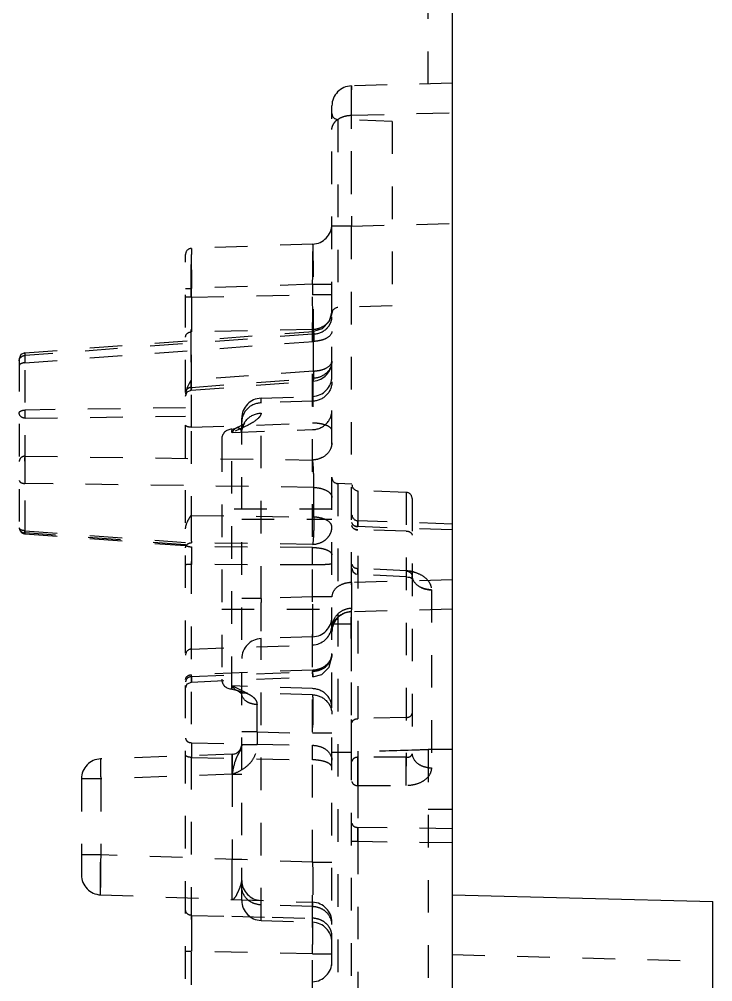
# Model space of a CAD drawing. Header units: millimetres. Extents: x -1265 to 1982, y -12197 to 1934.
# Drawn here: x -207.18 to -172.4, y -4689.1 to -4640.83 of the extents above; entities that cross this region are included whole.
import ezdxf

# ---------------------------------------------------------------- set-up
doc = ezdxf.new("R2010")
doc.units = ezdxf.units.MM
doc.header["$LTSCALE"] = 16.335
doc.linetypes.add('HIDDEN', pattern=[0.2, 0.1, -0.1])
doc.layers.get('0').update_dxf_attribs({"linetype": 'CONTINUOUS'})
doc.layers.add('DEFAULT_2', color=8, linetype='HIDDEN')

msp = doc.modelspace()

# ---------------------------------------------------------------- linework, layer by layer
at = {"color": 7, "linetype": 'Continuous'}
for p, q in [((-185.469, -4636.002), (-185.469, -4802.212)), ((-185.469, -4684.74), (-172.404, -4685.082)), ((-172.404, -4699.473), (-172.404, -4685.082))]:
    msp.add_line(p, q, dxfattribs=at)
at = {"layer": 'DEFAULT_2', "color": 8, "linetype": 'HIDDEN'}
for p, q in [((-186.669, -4644.069), (-186.669, -4633.927)), ((-185.469, -4644.038), (-190.52, -4644.17)), ((-191.499, -5050.931), (-191.499, -4645.175)), ((-190.52, -4645.641), (-185.469, -4645.509)), ((-190.52, -5044.903), (-190.52, -4645.641)), ((-191.208, -4645.852), (-191.208, -4655.288)), ((-188.484, -4645.947), (-191.208, -4645.852)), ((-188.484, -4645.947), (-188.484, -4655.193)), ((-190.52, -4651.203), (-191.499, -4651.203)), ((-190.52, -4651.203), (-185.469, -4651.07)), ((-192.469, -4652.107), (-198.544, -4652.319)), ((-198.835, -4764.094), (-198.835, -4652.62)), ((-198.835, -4654.328), (-198.544, -4654.328)), ((-192.469, -4654.116), (-198.544, -4654.328)), ((-198.544, -4654.765), (-198.544, -4654.328)), ((-192.469, -4654.116), (-192.469, -4654.642)), ((-192.469, -4654.116), (-191.499, -4654.116)), ((-198.544, -4654.765), (-198.835, -4654.765)), ((-198.544, -4654.765), (-192.469, -4654.642)), ((-191.499, -4654.642), (-192.469, -4654.642)), ((-188.484, -4655.193), (-191.208, -4655.288)), ((-206.898, -4657.556), (-192.43, -4656.486)), ((-192.469, -4656.624), (-206.886, -4657.691)), ((-192.469, -4656.382), (-198.544, -4656.504)), ((-198.544, -4659.291), (-198.544, -4656.504)), ((-192.469, -4800.734), (-192.469, -4656.382)), ((-192.469, -4656.624), (-192.43, -4656.486)), ((-206.902, -4658.057), (-192.416, -4656.986)), ((-192.416, -4658.473), (-192.416, -4656.986)), ((-206.886, -4657.691), (-206.897, -4657.556)), ((-206.886, -4666.591), (-206.886, -4657.691)), ((-207.177, -4657.857), (-207.177, -4666.331)), ((-192.416, -4658.473), (-198.56, -4658.927)), ((-198.556, -4659.428), (-192.43, -4658.974)), ((-198.544, -4659.291), (-192.469, -4658.842)), ((-192.469, -4658.842), (-192.43, -4658.974)), ((-198.835, -4659.728), (-198.752, -4659.52)), ((-198.752, -4659.52), (-198.556, -4659.428)), ((-198.544, -4659.291), (-198.556, -4659.428)), ((-195.051, -4659.833), (-192.469, -4659.743)), ((-195.051, -4669.884), (-195.051, -4659.833)), ((-192.469, -4659.982), (-195.051, -4660.069)), ((-198.835, -4660.318), (-206.902, -4660.427)), ((-206.886, -4660.838), (-198.835, -4660.729)), ((-198.544, -4661.293), (-192.469, -4661.081)), ((-196.021, -4685.026), (-196.021, -4660.839)), ((-195.91, -4661.153), (-195.865, -4661.095)), ((-198.544, -4764.397), (-198.544, -4661.293)), ((-196.524, -4661.391), (-196.31, -4661.343)), ((-196.524, -4674.421), (-196.524, -4661.392)), ((-196.506, -4661.547), (-192.469, -4661.411)), ((-196.31, -4661.343), (-196.31, -4661.343)), ((-197.026, -4661.896), (-197.026, -4673.917)), ((-206.886, -4662.74), (-192.469, -4662.935)), ((-192.416, -4664.307), (-206.902, -4664.111)), ((-192.416, -4664.307), (-192.416, -4665.794)), ((-191.208, -4664.113), (-191.208, -4788.783)), ((-190.494, -4664.138), (-191.208, -4664.113)), ((-190.203, -4664.475), (-190.203, -4677.846)), ((-187.77, -4664.56), (-190.203, -4664.475)), ((-187.77, -4664.56), (-187.77, -4677.846)), ((-187.479, -4664.863), (-187.479, -4677.664)), ((-191.499, -4665.394), (-197.026, -4665.394)), ((-198.56, -4665.711), (-192.416, -4665.794)), ((-196.021, -4665.897), (-191.499, -4665.897)), ((-185.469, -4666.148), (-190.203, -4665.983)), ((-206.902, -4666.481), (-198.835, -4667.077)), ((-190.203, -4666.204), (-190.203, -4666.277)), ((-185.469, -4666.442), (-190.203, -4666.277)), ((-187.77, -4666.497), (-190.203, -4666.437)), ((-206.886, -4666.591), (-206.898, -4666.631)), ((-206.898, -4666.631), (-198.835, -4667.228)), ((-198.835, -4667.187), (-206.886, -4666.591)), ((-192.469, -4667.164), (-198.544, -4667.082)), ((-192.469, -4667.32), (-198.544, -4667.285)), ((-192.469, -4668.199), (-198.544, -4668.172)), ((-190.207, -4668.668), (-190.203, -4668.373)), ((-190.207, -4668.668), (-190.203, -4668.373)), ((-190.203, -4668.373), (-190.207, -4668.633)), ((-190.203, -4668.373), (-190.207, -4668.633)), ((-187.77, -4668.494), (-190.203, -4668.373)), ((-190.207, -4668.633), (-190.207, -4668.668)), ((-190.207, -4668.633), (-190.207, -4668.668)), ((-187.784, -4668.787), (-190.207, -4668.667)), ((-187.77, -4668.494), (-187.784, -4668.787)), ((-187.45, -4668.872), (-187.479, -4668.738)), ((-190.52, -4669.08), (-190.522, -4669.638)), ((-185.469, -4668.948), (-190.52, -4669.08)), ((-192.469, -4669.794), (-195.051, -4669.884)), ((-191.499, -4669.794), (-192.469, -4669.794)), ((-186.509, -4669.448), (-186.509, -4678.374)), ((-195.051, -4669.884), (-196.021, -4669.884)), ((-197.026, -4670.419), (-191.499, -4670.419)), ((-185.469, -4670.419), (-190.552, -4670.552)), ((-190.494, -4671.173), (-191.499, -4671.173)), ((-192.469, -4671.803), (-195.051, -4671.893)), ((-191.514, -4671.38), (-191.514, -4671.379)), ((-198.544, -4672.419), (-192.469, -4672.207)), ((-195.051, -4686.03), (-195.051, -4671.893)), ((-191.636, -4673.32), (-191.499, -4672.813)), ((-198.546, -4674.06), (-198.544, -4673.702)), ((-192.469, -4673.468), (-198.544, -4673.702)), ((-198.544, -4673.799), (-192.469, -4673.548)), ((-192.469, -4673.468), (-192.462, -4673.817)), ((-192.462, -4673.817), (-192.469, -4673.548)), ((-198.835, -4674.37), (-198.75, -4674.159)), ((-198.75, -4674.159), (-198.546, -4674.069)), ((-198.544, -4673.799), (-198.546, -4674.041)), ((-198.546, -4674.069), (-192.462, -4673.817)), ((-196.524, -4674.422), (-196.289, -4674.48)), ((-192.469, -4674.402), (-196.506, -4674.266)), ((-196.289, -4674.48), (-196.288, -4674.48)), ((-196.288, -4674.48), (-196.165, -4674.548)), ((-196.288, -4674.48), (-196.232, -4674.503)), ((-196.165, -4674.548), (-196.232, -4674.503)), ((-196.164, -4674.549), (-196.165, -4674.548)), ((-192.469, -4674.711), (-195.792, -4674.623)), ((-187.77, -4675.849), (-190.203, -4675.909)), ((-195.245, -4676.568), (-196.021, -4676.568)), ((-195.245, -4676.568), (-195.245, -4677.211)), ((-195.245, -4676.568), (-192.469, -4676.641)), ((-198.544, -4677.113), (-192.469, -4677.242)), ((-191.499, -4676.641), (-192.469, -4676.641)), ((-196.021, -4677.211), (-195.245, -4677.211)), ((-191.499, -4677.584), (-190.52, -4677.584)), ((-185.469, -4677.452), (-186.669, -4677.452)), ((-186.669, -4677.467), (-186.669, -4697.452)), ((-196.506, -4677.693), (-203.091, -4677.923)), ((-198.544, -4677.849), (-192.469, -4677.974)), ((-187.77, -4677.846), (-190.203, -4677.846)), ((-204.061, -4678.927), (-204.061, -4683.74)), ((-203.091, -4678.927), (-204.061, -4678.927)), ((-196.506, -4678.697), (-203.091, -4678.927)), ((-203.091, -4678.927), (-203.091, -4682.736)), ((-196.506, -4678.697), (-196.506, -4682.966)), ((-196.506, -4678.697), (-196.021, -4678.697)), ((-190.203, -4679.266), (-190.203, -4681.363)), ((-190.203, -4679.266), (-187.77, -4679.266)), ((-186.669, -4680.452), (-185.469, -4680.452)), ((-185.469, -4681.431), (-190.203, -4681.363)), ((-190.203, -4682.073), (-190.494, -4682.073)), ((-190.203, -4682.073), (-190.203, -4770.823)), ((-185.469, -4682.141), (-190.203, -4682.073)), ((-203.091, -4682.736), (-204.061, -4682.736)), ((-192.469, -4683.107), (-203.091, -4682.736)), ((-196.021, -4682.966), (-196.506, -4682.966)), ((-192.469, -4683.107), (-191.499, -4683.107)), ((-203.091, -4684.745), (-192.469, -4685.116)), ((-192.469, -4685.336), (-195.051, -4685.248)), ((-198.544, -4685.773), (-196.518, -4685.821)), ((-196.518, -4685.821), (-194.493, -4685.869)), ((-195.051, -4686.03), (-192.469, -4686.121)), ((-194.493, -4685.869), (-192.469, -4685.917)), ((-198.835, -4687.572), (-198.544, -4687.572)), ((-192.469, -4687.703), (-198.544, -4687.572)), ((-192.469, -4687.703), (-191.499, -4687.703)), ((-185.469, -4687.739), (-172.404, -4688.081))]:
    msp.add_line(p, q, dxfattribs=at)
for points in [[(-191.499, -4655.484), (-191.631, -4655.982), (-191.993, -4656.349), (-192.43, -4656.486)], [(-206.892, -4657.556), (-207.094, -4657.65), (-207.177, -4657.857)], [(-195.865, -4661.095), (-195.868, -4661.097), (-196.025, -4661.198), (-196.31, -4661.343)], [(-196.021, -4661.545), (-196.016, -4661.453), (-195.91, -4661.153)], [(-190.494, -4668.366), (-190.444, -4668.532), (-190.312, -4668.643), (-190.207, -4668.667)], [(-187.79, -4668.787), (-187.555, -4668.832), (-187.471, -4668.872)], [(-187.784, -4668.787), (-187.608, -4668.815), (-187.455, -4668.882), (-187.434, -4668.899)], [(-187.434, -4668.899), (-187.441, -4668.888), (-187.477, -4668.774), (-187.479, -4668.738)], [(-187.471, -4668.872), (-187.438, -4668.895), (-187.45, -4668.872)], [(-191.491, -4671.276), (-191.491, -4671.276), (-191.492, -4671.283), (-191.5, -4671.311), (-191.514, -4671.379)], [(-191.499, -4671.343), (-191.498, -4671.325), (-191.496, -4671.308), (-191.494, -4671.294), (-191.492, -4671.283), (-191.491, -4671.277), (-191.491, -4671.276)], [(-192.462, -4673.817), (-192.01, -4673.689), (-191.636, -4673.32)], [(-196.164, -4674.549), (-196.133, -4674.567), (-196.047, -4674.629), (-196.024, -4674.653)], [(-196.024, -4674.653), (-196.02, -4674.66), (-196.02, -4674.659)], [(-196.02, -4674.659), (-196.021, -4674.655), (-196.021, -4674.656)]]:
    msp.add_lwpolyline(points, dxfattribs=at)
for centre, radius, start, end in [((-190.494, -4645.175), 1.005, 91.5, 179.9991), ((-191.197, -4645.551), 0.301, 180, 268), ((-192.504, -4651.102), 1.005, 272, 0), ((-198.534, -4652.62), 0.301, 92, 179.9987), ((4.785, -4652.881), 203.334, 180.00752, 180.19112), ((155.209, -4652.461), 353.758, 180.17782, 180.30234), ((-191.197, -4655.59), 0.301, 92, 180), ((71.292, -4655.751), 269.838, 179.93601, 180.06399), ((-86.329, -4655.928), 112.217, 180.06391, 180.29445), ((-192.504, -4657.972), 1.005, 274.2314, 0), ((-192.504, -4658.738), 1.005, 272, 0), ((-195.016, -4660.837), 1.005, 92, 180), ((-196.524, -4661.894), 0.502, 90, 180), ((-173.714, -4663.744), 33.189, 178.9028, 180.6342), ((-186.352, -4663.52), 20.55, 178.5335, 178.8523), ((-191.197, -4663.812), 0.301, 180, 268), ((-190.192, -4664.174), 0.301, 180, 268), ((-187.78, -4664.861), 0.301, 0, 88), ((-165.24, -4666.077), 33.322, 179.3707, 181.0966), ((-190.192, -4665.681), 0.301, 180, 268), ((-149.594, -4665.995), 40.61, 180.1729, 180.2946), ((168.259, -4667.728), 366.804, 179.93074, 180.06926), ((-298.302, -4667.759), 105.834, 359.76194, 0.23803), ((-187.861, -4670.327), 1.835, 77.799, 87.17), ((-187.846, -4670.257), 1.764, 74.264, 77.7989), ((-192.504, -4670.798), 1.005, 272, 0), ((-190.494, -4671.556), 1.005, 91.5, 179.9991), ((-190.477, -4671.583), 1.058, 143.6466, 158.2542), ((-192.504, -4671.202), 1.005, 272, 349.8531), ((-195.016, -4672.897), 1.005, 92, 180), ((879.189, -4672.559), 1069.72, 179.964415, 180.152733), ((-198.534, -4672.72), 0.301, 92, 180), ((-196.524, -4673.919), 0.502, 180, 270), ((68.53, -4677.481), 267.074, 179.92101, 180.07899), ((-196.524, -4677.191), 0.502, 272, 0), ((-260.825, -4677.608), 68.357, 359.69351, 0.3066), ((-181.404, -4877.119), 199.721, 91.51047, 91.74444), ((-203.056, -4678.927), 1.005, 92, 180), ((-249.395, -4677.773), 52.897, 358.9995, 359.5439), ((-138.133, -4678.616), 52.074, 180.2201, 180.4973), ((-154.957, -4678.764), 35.249, 180.494, 180.8165), ((-133.748, -4681.683), 56.455, 179.6748, 180.132), ((-98.63, -4681.675), 91.574, 180.08633, 180.24883), ((-409.003, -4684.827), 212.505, 0.29464, 0.50181), ((-203.056, -4683.74), 1.005, 180, 268), ((-195.016, -4684.021), 1.005, 180, 268), ((-195.016, -4685.026), 1.005, 180, 268), ((-192.504, -4686.12), 1.005, 0, 88), ((-192.504, -4687.125), 1.005, 0, 88), ((149.454, -4686.438), 348, 180.06744, 180.18672), ((-310.371, -4686.47), 117.909, 359.40087, 359.74962), ((-192.504, -4688.099), 1.005, 272, 0)]:
    msp.add_arc(centre, radius, start, end, dxfattribs=at)
for points, knots in [([(-190.52, -4644.17), (-190.523, -4644.17), (-190.519, -4644.188), (-190.525, -4644.207), (-190.523, -4644.253), (-190.525, -4644.31), (-190.526, -4644.387), (-190.527, -4644.52), (-190.528, -4644.726), (-190.53, -4645.02), (-190.53, -4645.374), (-190.531, -4645.784), (-190.531, -4646.431), (-190.53, -4647.346), (-190.528, -4648.546), (-190.525, -4649.849), (-190.522, -4650.746), (-190.52, -4651.203)], [0, 0, 0, 0, 0.001225, 0.004852, 0.010871, 0.019263, 0.030009, 0.043091, 0.07616, 0.118123, 0.168554, 0.227018, 0.292941, 0.44443, 0.617283, 0.80508, 1, 1, 1, 1]), ([(-190.522, -4644.843), (-190.522, -4644.746), (-190.522, -4644.611), (-190.522, -4644.444), (-190.523, -4644.348), (-190.52, -4644.275), (-190.524, -4644.217), (-190.516, -4644.193), (-190.524, -4644.17), (-190.52, -4644.17)], [0, 0, 0, 0, 0.431852, 0.60385, 0.745589, 0.856412, 0.935949, 0.983904, 1, 1, 1, 1]), ([(-190.52, -4645.641), (-190.52, -4645.567), (-190.521, -4645.301), (-190.522, -4645.034), (-190.522, -4644.843)], [0, 0, 0, 0, 0.280946, 1, 1, 1, 1]), ([(-191.009, -4645.742), (-190.972, -4645.726), (-190.814, -4645.67), (-190.646, -4645.644), (-190.52, -4645.641)], [0, 0, 0, 0, 0.243842, 1, 1, 1, 1]), ([(-191.499, -4646.352), (-191.499, -4646.255), (-191.433, -4646.045), (-191.277, -4645.898), (-191.186, -4645.837)], [0, 0, 0, 0, 0.469384, 1, 1, 1, 1]), ([(-198.544, -4661.293), (-198.546, -4660.781), (-198.548, -4659.738), (-198.55, -4658.178), (-198.552, -4656.658), (-198.553, -4655.458), (-198.552, -4654.585), (-198.552, -4654.019), (-198.551, -4653.525), (-198.55, -4653.111), (-198.55, -4652.818), (-198.548, -4652.629), (-198.548, -4652.52), (-198.546, -4652.438), (-198.549, -4652.372), (-198.541, -4652.346), (-198.548, -4652.318), (-198.544, -4652.319)], [0, 0, 0, 0, 0.171212, 0.348644, 0.521397, 0.679438, 0.749903, 0.813256, 0.868533, 0.914899, 0.951721, 0.966361, 0.978403, 0.987816, 0.994571, 0.998641, 1, 1, 1, 1]), ([(-198.544, -4652.319), (-198.548, -4652.319), (-198.542, -4652.34), (-198.549, -4652.361), (-198.546, -4652.413), (-198.548, -4652.477), (-198.548, -4652.562), (-198.549, -4652.707), (-198.549, -4652.824), (-198.549, -4652.907)], [0, 0, 0, 0, 0.016655, 0.065934, 0.147263, 0.260028, 0.403403, 0.575753, 1, 1, 1, 1]), ([(-192.469, -4652.107), (-192.464, -4652.107), (-192.467, -4652.133), (-192.46, -4652.16), (-192.46, -4652.226), (-192.457, -4652.308), (-192.455, -4652.417), (-192.451, -4652.606), (-192.448, -4652.898), (-192.445, -4653.312), (-192.443, -4653.806), (-192.441, -4654.372), (-192.441, -4655.244), (-192.443, -4656.445), (-192.448, -4657.965), (-192.457, -4659.525), (-192.464, -4660.568), (-192.469, -4661.081)], [0, 0, 0, 0, 0.001405, 0.005504, 0.012281, 0.0217, 0.033723, 0.048311, 0.085027, 0.131437, 0.186744, 0.250052, 0.320468, 0.478545, 0.651336, 0.828644, 1, 1, 1, 1]), ([(-192.469, -4654.116), (-192.466, -4653.985), (-192.462, -4653.729), (-192.458, -4653.356), (-192.455, -4653.013), (-192.454, -4652.713), (-192.454, -4652.495), (-192.456, -4652.351), (-192.458, -4652.267), (-192.46, -4652.202), (-192.461, -4652.15), (-192.466, -4652.127), (-192.465, -4652.107), (-192.469, -4652.107)], [0, 0, 0, 0, 0.195029, 0.382608, 0.555677, 0.707173, 0.830716, 0.880818, 0.922644, 0.955823, 0.979989, 0.99479, 1, 1, 1, 1]), ([(-198.544, -4654.765), (-198.544, -4654.823), (-198.545, -4655.051), (-198.546, -4655.28), (-198.546, -4655.45)], [0, 0, 0, 0, 0.255331, 1, 1, 1, 1]), ([(-192.469, -4656.382), (-192.467, -4656.275), (-192.461, -4655.696), (-192.464, -4655.116), (-192.469, -4654.642)], [0, 0, 0, 0, 0.18352, 1, 1, 1, 1]), ([(-192.469, -4656.382), (-192.346, -4656.378), (-192.097, -4656.325), (-191.678, -4656.095), (-191.499, -4655.734), (-191.499, -4655.512)], [0, 0, 0, 0, 0.261083, 0.528411, 1, 1, 1, 1]), ([(-191.636, -4656.19), (-191.614, -4656.156), (-191.539, -4656.022), (-191.499, -4655.867), (-191.499, -4655.754)], [0, 0, 0, 0, 0.265784, 1, 1, 1, 1]), ([(-192.469, -4656.624), (-192.228, -4656.617), (-191.892, -4656.5), (-191.68, -4656.256), (-191.636, -4656.19)], [0, 0, 0, 0, 0.752709, 1, 1, 1, 1]), ([(-198.835, -4656.765), (-198.835, -4656.699), (-198.764, -4656.556), (-198.618, -4656.507), (-198.544, -4656.504)], [0, 0, 0, 0, 0.475055, 1, 1, 1, 1]), ([(-192.43, -4656.487), (-192.418, -4656.485), (-192.416, -4656.556), (-192.407, -4656.629), (-192.41, -4656.798), (-192.413, -4656.916), (-192.416, -4656.986)], [0, 0, 0, 0, 0.068882, 0.268783, 0.586202, 1, 1, 1, 1]), ([(-191.499, -4656.485), (-191.499, -4656.629), (-191.732, -4656.842), (-192.075, -4656.946), (-192.301, -4656.98), (-192.416, -4656.986)], [0, 0, 0, 0, 0.391205, 0.686136, 1, 1, 1, 1]), ([(-207.177, -4657.952), (-207.177, -4657.931), (-207.163, -4657.841), (-207.096, -4657.764), (-207.035, -4657.731)], [0, 0, 0, 0, 0.231232, 1, 1, 1, 1]), ([(-206.898, -4657.556), (-206.9, -4657.556), (-206.898, -4657.574), (-206.903, -4657.594), (-206.902, -4657.639), (-206.904, -4657.724), (-206.903, -4657.867), (-206.902, -4657.988), (-206.902, -4658.057)], [0, 0, 0, 0, 0.017653, 0.068899, 0.15299, 0.268905, 0.588277, 1, 1, 1, 1]), ([(-206.902, -4658.057), (-206.937, -4658.059), (-207.036, -4658.071), (-207.177, -4658.135), (-207.177, -4658.207)], [0, 0, 0, 0, 0.32677, 1, 1, 1, 1]), ([(-192.416, -4658.473), (-192.296, -4658.467), (-192.069, -4658.434), (-191.728, -4658.325), (-191.499, -4658.115), (-191.499, -4657.972)], [0, 0, 0, 0, 0.325143, 0.611547, 1, 1, 1, 1]), ([(-191.499, -4657.972), (-191.499, -4658.12), (-191.596, -4658.432), (-191.841, -4658.642), (-191.981, -4658.715)], [0, 0, 0, 0, 0.484004, 1, 1, 1, 1]), ([(-192.43, -4658.974), (-192.426, -4658.974), (-192.42, -4658.959), (-192.414, -4658.918), (-192.409, -4658.817), (-192.41, -4658.664), (-192.413, -4658.541), (-192.416, -4658.473)], [0, 0, 0, 0, 0.022471, 0.07502, 0.274697, 0.591721, 1, 1, 1, 1]), ([(-198.56, -4658.927), (-198.594, -4658.983), (-198.724, -4659.198), (-198.835, -4659.445), (-198.835, -4659.634)], [0, 0, 0, 0, 0.256777, 1, 1, 1, 1]), ([(-198.556, -4659.427), (-198.559, -4659.427), (-198.557, -4659.409), (-198.561, -4659.391), (-198.561, -4659.345), (-198.563, -4659.261), (-198.562, -4659.118), (-198.561, -4658.996), (-198.56, -4658.927)], [0, 0, 0, 0, 0.016253, 0.066357, 0.150714, 0.267188, 0.585647, 1, 1, 1, 1]), ([(-191.499, -4659.017), (-191.499, -4659.259), (-191.712, -4659.769), (-192.219, -4659.974), (-192.469, -4659.982)], [0, 0, 0, 0, 0.493104, 1, 1, 1, 1]), ([(-195.051, -4660.069), (-195.301, -4660.077), (-195.808, -4660.282), (-196.021, -4660.791), (-196.021, -4661.034)], [0, 0, 0, 0, 0.506896, 1, 1, 1, 1]), ([(-207.177, -4660.577), (-207.177, -4660.557), (-207.15, -4660.499), (-207.045, -4660.445), (-206.954, -4660.429), (-206.902, -4660.427)], [0, 0, 0, 0, 0.174433, 0.531024, 1, 1, 1, 1]), ([(-206.886, -4660.838), (-206.959, -4660.836), (-207.105, -4660.787), (-207.177, -4660.644), (-207.177, -4660.577)], [0, 0, 0, 0, 0.524953, 1, 1, 1, 1]), ([(-206.902, -4660.427), (-206.905, -4660.503), (-206.903, -4660.64), (-206.896, -4660.777), (-206.886, -4660.838)], [0, 0, 0, 0, 0.554243, 1, 1, 1, 1]), ([(-195.051, -4660.582), (-195.051, -4660.678), (-195.209, -4660.891), (-195.705, -4661.206), (-196.173, -4661.406), (-196.506, -4661.547)], [0, 0, 0, 0, 0.161075, 0.395174, 1, 1, 1, 1]), ([(-196.021, -4661.547), (-196.021, -4661.304), (-195.808, -4660.795), (-195.301, -4660.59), (-195.051, -4660.582)], [0, 0, 0, 0, 0.493106, 1, 1, 1, 1]), ([(-192.469, -4661.411), (-192.219, -4661.403), (-191.712, -4661.198), (-191.499, -4660.689), (-191.499, -4660.446)], [0, 0, 0, 0, 0.506896, 1, 1, 1, 1]), ([(-198.544, -4661.293), (-198.614, -4661.292), (-198.712, -4661.286), (-198.835, -4661.219), (-198.835, -4661.18)], [0, 0, 0, 0, 0.644326, 1, 1, 1, 1]), ([(-191.499, -4661.457), (-191.499, -4661.406), (-191.585, -4661.283), (-191.805, -4661.175), (-192.115, -4661.103), (-192.348, -4661.082), (-192.469, -4661.081)], [0, 0, 0, 0, 0.140548, 0.363098, 0.669193, 1, 1, 1, 1]), ([(-196.524, -4661.392), (-196.523, -4661.405), (-196.524, -4661.457), (-196.533, -4661.509), (-196.533, -4661.548)], [0, 0, 0, 0, 0.250608, 1, 1, 1, 1]), ([(-196.31, -4661.343), (-196.328, -4661.352), (-196.414, -4661.408), (-196.475, -4661.494), (-196.517, -4661.564)], [0, 0, 0, 0, 0.194126, 1, 1, 1, 1]), ([(-196.163, -4661.338), (-196.196, -4661.325), (-196.25, -4661.32), (-196.296, -4661.337), (-196.308, -4661.343)], [0, 0, 0, 0, 0.726548, 1, 1, 1, 1]), ([(-191.499, -4662.065), (-191.499, -4662.208), (-191.595, -4662.513), (-191.83, -4662.726), (-191.971, -4662.801)], [0, 0, 0, 0, 0.472992, 1, 1, 1, 1]), ([(-206.886, -4662.74), (-206.959, -4662.743), (-207.105, -4662.792), (-207.177, -4662.935), (-207.177, -4663.001)], [0, 0, 0, 0, 0.524945, 1, 1, 1, 1]), ([(-206.895, -4662.994), (-206.894, -4662.97), (-206.892, -4662.885), (-206.889, -4662.8), (-206.886, -4662.74)], [0, 0, 0, 0, 0.290938, 1, 1, 1, 1]), ([(-191.971, -4662.801), (-192.01, -4662.822), (-192.167, -4662.893), (-192.34, -4662.931), (-192.469, -4662.935)], [0, 0, 0, 0, 0.257093, 1, 1, 1, 1]), ([(-192.416, -4664.307), (-192.406, -4664.053), (-192.411, -4663.595), (-192.434, -4663.136), (-192.469, -4662.935)], [0, 0, 0, 0, 0.554835, 1, 1, 1, 1]), ([(-207.177, -4663.961), (-207.177, -4663.98), (-207.15, -4664.038), (-207.046, -4664.093), (-206.954, -4664.109), (-206.902, -4664.111)], [0, 0, 0, 0, 0.167875, 0.532483, 1, 1, 1, 1]), ([(-192.416, -4664.307), (-192.265, -4664.314), (-191.988, -4664.358), (-191.722, -4664.477), (-191.627, -4664.564)], [0, 0, 0, 0, 0.540093, 1, 1, 1, 1]), ([(-191.627, -4664.564), (-191.607, -4664.582), (-191.543, -4664.649), (-191.499, -4664.742), (-191.499, -4664.808)], [0, 0, 0, 0, 0.291935, 1, 1, 1, 1]), ([(-192.416, -4665.794), (-192.406, -4666.048), (-192.411, -4666.505), (-192.434, -4666.964), (-192.469, -4667.164)], [0, 0, 0, 0, 0.554626, 1, 1, 1, 1]), ([(-191.952, -4665.875), (-191.987, -4665.863), (-192.139, -4665.82), (-192.296, -4665.799), (-192.416, -4665.794)], [0, 0, 0, 0, 0.238085, 1, 1, 1, 1]), ([(-191.499, -4666.295), (-191.499, -4666.252), (-191.561, -4666.038), (-191.788, -4665.928), (-191.952, -4665.875)], [0, 0, 0, 0, 0.196688, 1, 1, 1, 1]), ([(-190.203, -4666.277), (-190.203, -4666.235), (-190.203, -4666.163), (-190.204, -4666.079), (-190.203, -4666.03), (-190.205, -4666.004), (-190.201, -4665.993), (-190.204, -4665.982), (-190.203, -4665.983)], [0, 0, 0, 0, 0.422933, 0.737063, 0.850283, 0.93265, 0.982951, 1, 1, 1, 1]), ([(-207.177, -4666.331), (-207.177, -4666.397), (-207.105, -4666.54), (-206.96, -4666.589), (-206.886, -4666.591)], [0, 0, 0, 0, 0.474599, 1, 1, 1, 1]), ([(-206.902, -4666.481), (-206.937, -4666.479), (-207.037, -4666.468), (-207.177, -4666.403), (-207.177, -4666.331)], [0, 0, 0, 0, 0.332597, 1, 1, 1, 1]), ([(-207.152, -4666.45), (-207.131, -4666.499), (-207.06, -4666.589), (-206.952, -4666.627), (-206.898, -4666.631)], [0, 0, 0, 0, 0.499084, 1, 1, 1, 1]), ([(-206.898, -4666.631), (-206.901, -4666.631), (-206.901, -4666.611), (-206.904, -4666.587), (-206.903, -4666.537), (-206.902, -4666.501), (-206.902, -4666.481)], [0, 0, 0, 0, 0.073546, 0.273532, 0.591069, 1, 1, 1, 1]), ([(-191.628, -4666.721), (-191.607, -4666.689), (-191.534, -4666.558), (-191.499, -4666.406), (-191.499, -4666.295)], [0, 0, 0, 0, 0.256283, 1, 1, 1, 1]), ([(-190.203, -4666.277), (-190.275, -4666.275), (-190.408, -4666.245), (-190.494, -4666.12), (-190.494, -4666.064)], [0, 0, 0, 0, 0.559158, 1, 1, 1, 1]), ([(-190.203, -4666.437), (-190.275, -4666.435), (-190.408, -4666.405), (-190.494, -4666.281), (-190.494, -4666.224)], [0, 0, 0, 0, 0.559176, 1, 1, 1, 1]), ([(-187.77, -4666.497), (-187.698, -4666.499), (-187.564, -4666.529), (-187.479, -4666.653), (-187.479, -4666.71)], [0, 0, 0, 0, 0.559176, 1, 1, 1, 1]), ([(-198.556, -4666.715), (-198.555, -4666.751), (-198.552, -4666.874), (-198.549, -4666.996), (-198.544, -4667.082)], [0, 0, 0, 0, 0.296076, 1, 1, 1, 1]), ([(-191.981, -4667.038), (-191.945, -4667.019), (-191.808, -4666.937), (-191.692, -4666.82), (-191.628, -4666.721)], [0, 0, 0, 0, 0.257947, 1, 1, 1, 1]), ([(-198.835, -4667.343), (-198.835, -4667.323), (-198.821, -4667.233), (-198.755, -4667.155), (-198.694, -4667.123)], [0, 0, 0, 0, 0.231226, 1, 1, 1, 1]), ([(-198.835, -4667.172), (-198.835, -4667.211), (-198.712, -4667.278), (-198.614, -4667.284), (-198.544, -4667.285)], [0, 0, 0, 0, 0.355494, 1, 1, 1, 1]), ([(-192.469, -4667.32), (-192.348, -4667.321), (-192.115, -4667.342), (-191.805, -4667.413), (-191.585, -4667.522), (-191.499, -4667.644), (-191.499, -4667.696)], [0, 0, 0, 0, 0.330807, 0.636907, 0.859446, 1, 1, 1, 1]), ([(-198.544, -4668.172), (-198.58, -4668.172), (-198.647, -4668.174), (-198.744, -4668.174), (-198.792, -4668.186), (-198.835, -4668.184), (-198.835, -4668.192)], [0, 0, 0, 0, 0.371152, 0.705524, 0.922168, 1, 1, 1, 1]), ([(-191.499, -4668.136), (-191.499, -4668.143), (-191.533, -4668.151), (-191.578, -4668.161), (-191.671, -4668.172), (-191.79, -4668.181), (-191.94, -4668.188), (-192.169, -4668.196), (-192.348, -4668.199), (-192.469, -4668.199)], [0, 0, 0, 0, 0.021961, 0.078321, 0.169537, 0.294798, 0.451321, 0.629007, 1, 1, 1, 1]), ([(-190.494, -4668.16), (-190.494, -4668.217), (-190.408, -4668.341), (-190.275, -4668.372), (-190.203, -4668.373)], [0, 0, 0, 0, 0.440842, 1, 1, 1, 1]), ([(-190.452, -4668.267), (-190.459, -4668.259), (-190.481, -4668.227), (-190.494, -4668.188), (-190.494, -4668.16)], [0, 0, 0, 0, 0.274315, 1, 1, 1, 1]), ([(-190.452, -4668.267), (-190.459, -4668.259), (-190.481, -4668.227), (-190.494, -4668.188), (-190.494, -4668.16)], [0, 0, 0, 0, 0.274315, 1, 1, 1, 1]), ([(-187.77, -4668.494), (-187.605, -4668.502), (-187.288, -4668.559), (-186.876, -4668.765), (-186.585, -4669.069), (-186.509, -4669.327), (-186.509, -4669.448)], [0, 0, 0, 0, 0.286945, 0.554195, 0.790218, 1, 1, 1, 1]), ([(-187.77, -4668.494), (-187.732, -4668.499), (-187.608, -4668.532), (-187.479, -4668.645), (-187.479, -4668.738)], [0, 0, 0, 0, 0.291639, 1, 1, 1, 1]), ([(-186.509, -4669.448), (-186.632, -4669.445), (-186.875, -4669.401), (-187.273, -4669.231), (-187.479, -4668.927), (-187.479, -4668.738)], [0, 0, 0, 0, 0.284232, 0.563384, 1, 1, 1, 1]), ([(-190.985, -4669.172), (-191.129, -4669.229), (-191.378, -4669.385), (-191.499, -4669.665), (-191.499, -4669.79)], [0, 0, 0, 0, 0.553644, 1, 1, 1, 1]), ([(-190.52, -4669.08), (-190.558, -4669.081), (-190.716, -4669.091), (-190.873, -4669.129), (-190.985, -4669.172)], [0, 0, 0, 0, 0.242117, 1, 1, 1, 1]), ([(-187.007, -4669.338), (-186.889, -4669.389), (-186.72, -4669.434), (-186.55, -4669.447), (-186.509, -4669.448)], [0, 0, 0, 0, 0.756723, 1, 1, 1, 1]), ([(-192.469, -4671.803), (-192.465, -4671.802), (-192.466, -4671.783), (-192.461, -4671.76), (-192.46, -4671.708), (-192.457, -4671.644), (-192.456, -4671.559), (-192.454, -4671.414), (-192.454, -4671.196), (-192.455, -4670.895), (-192.458, -4670.552), (-192.462, -4670.18), (-192.466, -4669.924), (-192.469, -4669.794)], [0, 0, 0, 0, 0.00516, 0.019693, 0.043567, 0.076624, 0.118631, 0.16911, 0.293336, 0.444712, 0.617555, 0.805428, 1, 1, 1, 1]), ([(-190.522, -4669.638), (-190.522, -4669.716), (-190.522, -4669.961), (-190.522, -4670.207), (-190.522, -4670.374)], [0, 0, 0, 0, 0.317703, 1, 1, 1, 1]), ([(-195.051, -4669.884), (-195.054, -4670.015), (-195.058, -4670.271), (-195.062, -4670.643), (-195.065, -4670.986), (-195.066, -4671.286), (-195.066, -4671.504), (-195.064, -4671.648), (-195.062, -4671.733), (-195.06, -4671.797), (-195.059, -4671.85), (-195.054, -4671.872), (-195.055, -4671.893), (-195.051, -4671.893)], [0, 0, 0, 0, 0.195028, 0.382608, 0.555676, 0.707172, 0.830714, 0.880816, 0.922642, 0.955822, 0.979988, 0.994788, 1, 1, 1, 1]), ([(-190.522, -4670.374), (-190.56, -4670.375), (-190.72, -4670.39), (-190.876, -4670.443), (-190.985, -4670.5)], [0, 0, 0, 0, 0.238211, 1, 1, 1, 1]), ([(-190.552, -4670.552), (-190.588, -4670.553), (-190.737, -4670.566), (-190.883, -4670.614), (-190.984, -4670.665)], [0, 0, 0, 0, 0.241987, 1, 1, 1, 1]), ([(-190.522, -4670.374), (-190.522, -4670.4), (-190.522, -4670.444), (-190.539, -4670.505), (-190.538, -4670.529), (-190.555, -4670.552), (-190.552, -4670.552)], [0, 0, 0, 0, 0.43376, 0.745559, 0.936207, 1, 1, 1, 1]), ([(-190.53, -4671.895), (-190.53, -4671.792), (-190.53, -4671.6), (-190.529, -4671.331), (-190.528, -4671.1), (-190.527, -4670.909), (-190.525, -4670.76), (-190.525, -4670.661), (-190.523, -4670.605), (-190.523, -4670.575), (-190.52, -4670.563), (-190.522, -4670.551), (-190.52, -4670.551)], [0, 0, 0, 0, 0.22832, 0.429121, 0.60126, 0.743594, 0.855105, 0.935266, 0.963466, 0.983679, 0.995862, 1, 1, 1, 1]), ([(-191.514, -4671.379), (-191.514, -4671.376), (-191.502, -4671.367), (-191.499, -4671.353), (-191.499, -4671.343)], [0, 0, 0, 0, 0.298614, 1, 1, 1, 1]), ([(-191.499, -4671.556), (-191.499, -4671.532), (-191.5, -4671.473), (-191.509, -4671.414), (-191.514, -4671.38)], [0, 0, 0, 0, 0.411735, 1, 1, 1, 1]), ([(-192.469, -4673.468), (-192.346, -4673.465), (-192.099, -4673.414), (-191.685, -4673.199), (-191.499, -4672.852), (-191.499, -4672.638)], [0, 0, 0, 0, 0.2663, 0.536269, 1, 1, 1, 1]), ([(-191.499, -4672.679), (-191.499, -4672.821), (-191.595, -4673.126), (-191.83, -4673.339), (-191.971, -4673.414)], [0, 0, 0, 0, 0.472992, 1, 1, 1, 1]), ([(-198.835, -4673.949), (-198.835, -4673.885), (-198.76, -4673.747), (-198.617, -4673.705), (-198.544, -4673.702)], [0, 0, 0, 0, 0.465217, 1, 1, 1, 1]), ([(-191.971, -4673.414), (-192.01, -4673.435), (-192.167, -4673.506), (-192.34, -4673.544), (-192.469, -4673.548)], [0, 0, 0, 0, 0.257093, 1, 1, 1, 1]), ([(-196.533, -4674.268), (-196.533, -4674.307), (-196.524, -4674.357), (-196.523, -4674.408), (-196.524, -4674.421)], [0, 0, 0, 0, 0.749438, 1, 1, 1, 1]), ([(-196.521, -4674.251), (-196.502, -4674.278), (-196.436, -4674.364), (-196.357, -4674.444), (-196.289, -4674.48)], [0, 0, 0, 0, 0.301765, 1, 1, 1, 1]), ([(-195.792, -4674.623), (-195.847, -4674.592), (-196.081, -4674.465), (-196.323, -4674.352), (-196.506, -4674.266)], [0, 0, 0, 0, 0.239433, 1, 1, 1, 1]), ([(-196.062, -4674.563), (-196.043, -4674.578), (-196.024, -4674.611), (-196.021, -4674.645), (-196.021, -4674.655)], [0, 0, 0, 0, 0.70882, 1, 1, 1, 1]), ([(-195.252, -4675.202), (-195.349, -4675.199), (-195.541, -4675.165), (-195.854, -4675.036), (-196.021, -4674.803), (-196.021, -4674.656)], [0, 0, 0, 0, 0.286831, 0.567479, 1, 1, 1, 1]), ([(-195.792, -4674.623), (-195.728, -4674.648), (-195.603, -4674.707), (-195.432, -4674.826), (-195.289, -4674.988), (-195.257, -4675.131), (-195.252, -4675.202)], [0, 0, 0, 0, 0.245409, 0.49532, 0.744035, 1, 1, 1, 1]), ([(-191.499, -4675.367), (-191.499, -4675.125), (-191.712, -4674.615), (-192.219, -4674.41), (-192.469, -4674.402)], [0, 0, 0, 0, 0.493104, 1, 1, 1, 1]), ([(-192.469, -4674.711), (-192.457, -4674.951), (-192.461, -4675.595), (-192.463, -4676.239), (-192.469, -4676.641)], [0, 0, 0, 0, 0.374151, 1, 1, 1, 1]), ([(-192.469, -4674.711), (-192.219, -4674.719), (-191.712, -4674.924), (-191.499, -4675.433), (-191.499, -4675.676)], [0, 0, 0, 0, 0.506894, 1, 1, 1, 1]), ([(-195.245, -4676.568), (-195.247, -4676.444), (-195.251, -4675.988), (-195.253, -4675.533), (-195.252, -4675.202)], [0, 0, 0, 0, 0.273133, 1, 1, 1, 1]), ([(-190.52, -4677.584), (-190.521, -4677.4), (-190.523, -4676.676), (-190.526, -4675.951), (-190.527, -4675.41)], [0, 0, 0, 0, 0.253257, 1, 1, 1, 1]), ([(-187.77, -4675.849), (-187.698, -4675.847), (-187.564, -4675.817), (-187.479, -4675.693), (-187.479, -4675.636)], [0, 0, 0, 0, 0.559176, 1, 1, 1, 1]), ([(-190.494, -4676.122), (-190.494, -4676.065), (-190.408, -4675.941), (-190.275, -4675.911), (-190.203, -4675.909)], [0, 0, 0, 0, 0.440824, 1, 1, 1, 1]), ([(-198.835, -4676.89), (-198.835, -4676.949), (-198.753, -4677.077), (-198.617, -4677.111), (-198.544, -4677.113)], [0, 0, 0, 0, 0.448612, 1, 1, 1, 1]), ([(-196.021, -4677.211), (-196.021, -4677.293), (-196.062, -4677.47), (-196.232, -4677.732), (-196.406, -4678.143), (-196.465, -4678.488), (-196.506, -4678.697)], [0, 0, 0, 0, 0.156442, 0.33511, 0.594083, 1, 1, 1, 1]), ([(-196.506, -4678.697), (-196.345, -4678.633), (-196.023, -4678.499), (-195.602, -4678.179), (-195.314, -4677.733), (-195.245, -4677.384), (-195.245, -4677.211)], [0, 0, 0, 0, 0.250467, 0.500544, 0.750333, 1, 1, 1, 1]), ([(-192.469, -4677.242), (-192.346, -4677.245), (-192.102, -4677.291), (-191.7, -4677.472), (-191.499, -4677.788), (-191.499, -4677.984)], [0, 0, 0, 0, 0.27834, 0.554638, 1, 1, 1, 1]), ([(-203.091, -4677.923), (-203.098, -4677.923), (-203.096, -4677.962), (-203.105, -4678.007), (-203.104, -4678.105), (-203.106, -4678.226), (-203.105, -4678.377), (-203.101, -4678.613), (-203.096, -4678.799), (-203.091, -4678.927)], [0, 0, 0, 0, 0.020525, 0.077645, 0.169838, 0.293995, 0.445265, 0.618452, 1, 1, 1, 1]), ([(-198.544, -4677.849), (-198.614, -4677.848), (-198.712, -4677.842), (-198.835, -4677.775), (-198.835, -4677.736)], [0, 0, 0, 0, 0.644506, 1, 1, 1, 1]), ([(-196.506, -4677.693), (-196.504, -4677.693), (-196.505, -4677.703), (-196.502, -4677.714), (-196.502, -4677.74), (-196.5, -4677.789), (-196.499, -4677.873), (-196.499, -4677.996), (-196.499, -4678.146), (-196.501, -4678.383), (-196.504, -4678.569), (-196.506, -4678.697)], [0, 0, 0, 0, 0.005212, 0.020013, 0.044179, 0.077359, 0.169287, 0.292828, 0.444322, 0.617387, 1, 1, 1, 1]), ([(-196.5, -4677.828), (-196.5, -4677.809), (-196.501, -4677.776), (-196.501, -4677.731), (-196.506, -4677.711), (-196.503, -4677.693), (-196.506, -4677.693)], [0, 0, 0, 0, 0.427029, 0.740149, 0.932952, 1, 1, 1, 1]), ([(-196.5, -4678.195), (-196.5, -4678.158), (-196.499, -4678.036), (-196.499, -4677.914), (-196.5, -4677.828)], [0, 0, 0, 0, 0.298322, 1, 1, 1, 1]), ([(-191.499, -4678.35), (-191.499, -4678.299), (-191.585, -4678.176), (-191.805, -4678.067), (-192.115, -4677.996), (-192.348, -4677.975), (-192.469, -4677.974)], [0, 0, 0, 0, 0.140554, 0.363093, 0.669193, 1, 1, 1, 1]), ([(-190.203, -4677.846), (-190.275, -4677.847), (-190.408, -4677.878), (-190.494, -4678.002), (-190.494, -4678.059)], [0, 0, 0, 0, 0.559158, 1, 1, 1, 1]), ([(-190.203, -4679.266), (-190.204, -4679.157), (-190.208, -4678.684), (-190.208, -4678.21), (-190.203, -4677.846)], [0, 0, 0, 0, 0.229262, 1, 1, 1, 1]), ([(-190.203, -4677.846), (-190.204, -4677.915), (-190.207, -4678.238), (-190.208, -4678.561), (-190.207, -4678.816)], [0, 0, 0, 0, 0.213928, 1, 1, 1, 1]), ([(-187.77, -4679.266), (-187.781, -4679.029), (-187.787, -4678.556), (-187.781, -4678.082), (-187.77, -4677.846)], [0, 0, 0, 0, 0.500001, 1, 1, 1, 1]), ([(-187.77, -4677.846), (-187.771, -4677.876), (-187.777, -4678.022), (-187.781, -4678.169), (-187.782, -4678.285)], [0, 0, 0, 0, 0.207856, 1, 1, 1, 1]), ([(-187.77, -4677.846), (-187.701, -4677.851), (-187.57, -4677.833), (-187.479, -4677.718), (-187.479, -4677.664)], [0, 0, 0, 0, 0.561941, 1, 1, 1, 1]), ([(-187.479, -4677.664), (-187.479, -4677.852), (-187.273, -4678.157), (-186.875, -4678.327), (-186.632, -4678.371), (-186.509, -4678.374)], [0, 0, 0, 0, 0.436616, 0.715769, 1, 1, 1, 1]), ([(-186.509, -4678.374), (-186.509, -4678.493), (-186.584, -4678.747), (-186.877, -4679.039), (-187.291, -4679.225), (-187.607, -4679.266), (-187.77, -4679.266)], [0, 0, 0, 0, 0.210468, 0.444453, 0.710724, 1, 1, 1, 1]), ([(-190.494, -4679.053), (-190.494, -4679.11), (-190.408, -4679.234), (-190.275, -4679.264), (-190.203, -4679.266)], [0, 0, 0, 0, 0.440842, 1, 1, 1, 1]), ([(-190.494, -4681.15), (-190.494, -4681.206), (-190.408, -4681.331), (-190.275, -4681.361), (-190.203, -4681.363)], [0, 0, 0, 0, 0.440842, 1, 1, 1, 1]), ([(-190.452, -4681.257), (-190.459, -4681.248), (-190.481, -4681.217), (-190.494, -4681.178), (-190.494, -4681.15)], [0, 0, 0, 0, 0.274315, 1, 1, 1, 1]), ([(-190.203, -4682.073), (-190.203, -4682.008), (-190.204, -4681.771), (-190.204, -4681.534), (-190.203, -4681.363)], [0, 0, 0, 0, 0.275638, 1, 1, 1, 1]), ([(-203.091, -4682.736), (-203.094, -4682.866), (-203.098, -4683.122), (-203.102, -4683.494), (-203.105, -4683.837), (-203.106, -4684.138), (-203.106, -4684.356), (-203.104, -4684.501), (-203.103, -4684.586), (-203.1, -4684.651), (-203.099, -4684.702), (-203.094, -4684.725), (-203.095, -4684.745), (-203.091, -4684.745)], [0, 0, 0, 0, 0.194572, 0.382445, 0.555288, 0.706664, 0.83089, 0.88137, 0.923376, 0.956433, 0.980307, 0.99484, 1, 1, 1, 1]), ([(-203.091, -4684.745), (-203.095, -4684.745), (-203.094, -4684.725), (-203.099, -4684.702), (-203.1, -4684.651), (-203.103, -4684.586), (-203.104, -4684.501), (-203.106, -4684.356), (-203.106, -4684.138), (-203.105, -4683.837), (-203.102, -4683.494), (-203.098, -4683.122), (-203.094, -4682.866), (-203.091, -4682.736)], [0, 0, 0, 0, 0.00516, 0.019693, 0.043567, 0.076623, 0.11863, 0.16911, 0.293335, 0.444712, 0.617555, 0.805428, 1, 1, 1, 1]), ([(-192.469, -4683.107), (-192.466, -4683.237), (-192.462, -4683.494), (-192.458, -4683.866), (-192.455, -4684.209), (-192.454, -4684.509), (-192.454, -4684.727), (-192.456, -4684.871), (-192.458, -4684.956), (-192.46, -4685.02), (-192.461, -4685.072), (-192.466, -4685.095), (-192.465, -4685.116), (-192.469, -4685.116)], [0, 0, 0, 0, 0.195028, 0.382608, 0.555676, 0.707172, 0.830714, 0.880816, 0.922642, 0.955822, 0.979988, 0.994788, 1, 1, 1, 1]), ([(-196.506, -4684.975), (-196.504, -4684.975), (-196.506, -4684.963), (-196.503, -4684.95), (-196.503, -4684.92), (-196.501, -4684.864), (-196.5, -4684.767), (-196.499, -4684.623), (-196.499, -4684.443), (-196.499, -4684.143), (-196.5, -4683.903), (-196.501, -4683.734)], [0, 0, 0, 0, 0.004654, 0.018224, 0.040517, 0.071285, 0.157231, 0.274027, 0.419628, 0.591849, 1, 1, 1, 1]), ([(-196.506, -4684.975), (-196.441, -4684.977), (-196.303, -4684.821), (-196.194, -4684.578), (-196.074, -4684.297), (-196.021, -4684.106), (-196.021, -4684.021)], [0, 0, 0, 0, 0.178073, 0.470324, 0.769521, 1, 1, 1, 1]), ([(-195.051, -4685.248), (-195.175, -4685.244), (-195.424, -4685.189), (-195.845, -4684.95), (-196.021, -4684.582), (-196.021, -4684.355)], [0, 0, 0, 0, 0.258117, 0.523969, 1, 1, 1, 1]), ([(-195.051, -4685.248), (-195.052, -4685.216), (-195.05, -4685.163), (-195.056, -4685.087), (-195.046, -4685.056), (-195.056, -4685.025), (-195.051, -4685.025)], [0, 0, 0, 0, 0.432263, 0.745361, 0.935761, 1, 1, 1, 1]), ([(-192.469, -4685.116), (-192.464, -4685.116), (-192.474, -4685.145), (-192.464, -4685.176), (-192.47, -4685.251), (-192.468, -4685.304), (-192.469, -4685.336)], [0, 0, 0, 0, 0.06382, 0.253732, 0.567327, 1, 1, 1, 1]), ([(-198.544, -4685.773), (-198.618, -4685.771), (-198.766, -4685.718), (-198.835, -4685.572), (-198.835, -4685.503)], [0, 0, 0, 0, 0.519153, 1, 1, 1, 1]), ([(-198.544, -4685.773), (-198.545, -4685.839), (-198.546, -4686.197), (-198.546, -4686.555), (-198.546, -4686.848)], [0, 0, 0, 0, 0.182623, 1, 1, 1, 1]), ([(-191.499, -4686.23), (-191.499, -4686.003), (-191.675, -4685.635), (-192.096, -4685.395), (-192.345, -4685.34), (-192.469, -4685.336)], [0, 0, 0, 0, 0.476236, 0.742021, 1, 1, 1, 1]), ([(-192.463, -4686.985), (-192.463, -4686.875), (-192.462, -4686.519), (-192.463, -4686.163), (-192.469, -4685.917)], [0, 0, 0, 0, 0.307571, 1, 1, 1, 1]), ([(-191.971, -4686.055), (-192.01, -4686.033), (-192.167, -4685.96), (-192.34, -4685.921), (-192.469, -4685.917)], [0, 0, 0, 0, 0.257764, 1, 1, 1, 1]), ([(-191.624, -4686.381), (-191.686, -4686.28), (-191.798, -4686.158), (-191.934, -4686.074), (-191.971, -4686.055)], [0, 0, 0, 0, 0.743049, 1, 1, 1, 1]), ([(-191.499, -4686.81), (-191.499, -4686.774), (-191.511, -4686.625), (-191.565, -4686.479), (-191.624, -4686.381)], [0, 0, 0, 0, 0.235434, 1, 1, 1, 1])]:
    msp.add_open_spline(points, degree=3, knots=knots, dxfattribs=at)
for points in [[(-191.186, -4645.837), (-191.131, -4645.799), (-191.071, -4645.768), (-191.009, -4645.742)], [(-207.035, -4657.731), (-206.99, -4657.707), (-206.937, -4657.692), (-206.886, -4657.691)], [(-191.981, -4658.715), (-192.13, -4658.793), (-192.301, -4658.837), (-192.469, -4658.842)], [(-198.794, -4659.421), (-198.819, -4659.46), (-198.835, -4659.506), (-198.835, -4659.552)], [(-198.544, -4659.291), (-198.638, -4659.294), (-198.742, -4659.343), (-198.794, -4659.421)], [(-196.021, -4661.547), (-196.021, -4661.463), (-196.085, -4661.369), (-196.163, -4661.338)], [(-198.816, -4666.235), (-198.788, -4666.114), (-198.734, -4666), (-198.672, -4665.893)], [(-198.672, -4665.893), (-198.637, -4665.831), (-198.599, -4665.771), (-198.56, -4665.711)], [(-198.835, -4666.393), (-198.835, -4666.34), (-198.828, -4666.287), (-198.816, -4666.235)], [(-190.352, -4666.244), (-190.306, -4666.264), (-190.254, -4666.275), (-190.203, -4666.277)], [(-190.349, -4666.406), (-190.303, -4666.425), (-190.253, -4666.436), (-190.203, -4666.437)], [(-198.694, -4667.123), (-198.648, -4667.098), (-198.596, -4667.084), (-198.544, -4667.082)], [(-192.469, -4667.164), (-192.301, -4667.159), (-192.13, -4667.116), (-191.981, -4667.038)], [(-190.985, -4670.5), (-191.134, -4670.58), (-191.267, -4670.702), (-191.355, -4670.847)], [(-190.984, -4670.665), (-191.118, -4670.733), (-191.24, -4670.834), (-191.329, -4670.955)], [(-191.46, -4671.191), (-191.484, -4671.252), (-191.503, -4671.315), (-191.514, -4671.38)], [(-191.483, -4671.181), (-191.493, -4671.234), (-191.499, -4671.289), (-191.499, -4671.343)], [(-191.355, -4670.847), (-191.416, -4670.949), (-191.46, -4671.064), (-191.483, -4671.181)], [(-198.809, -4673.957), (-198.825, -4673.988), (-198.835, -4674.025), (-198.835, -4674.06)], [(-198.544, -4673.799), (-198.647, -4673.802), (-198.764, -4673.864), (-198.809, -4673.957)], [(-196.232, -4674.503), (-196.174, -4674.519), (-196.109, -4674.525), (-196.062, -4674.563)], [(-195.792, -4674.623), (-195.918, -4674.637), (-196.054, -4674.61), (-196.164, -4674.548)], [(-187.484, -4677.491), (-188.496, -4677.521), (-189.508, -4677.557), (-190.52, -4677.584)]]:
    msp.add_open_spline(points, degree=3, dxfattribs=at)

doc.saveas('drawing.dxf')
